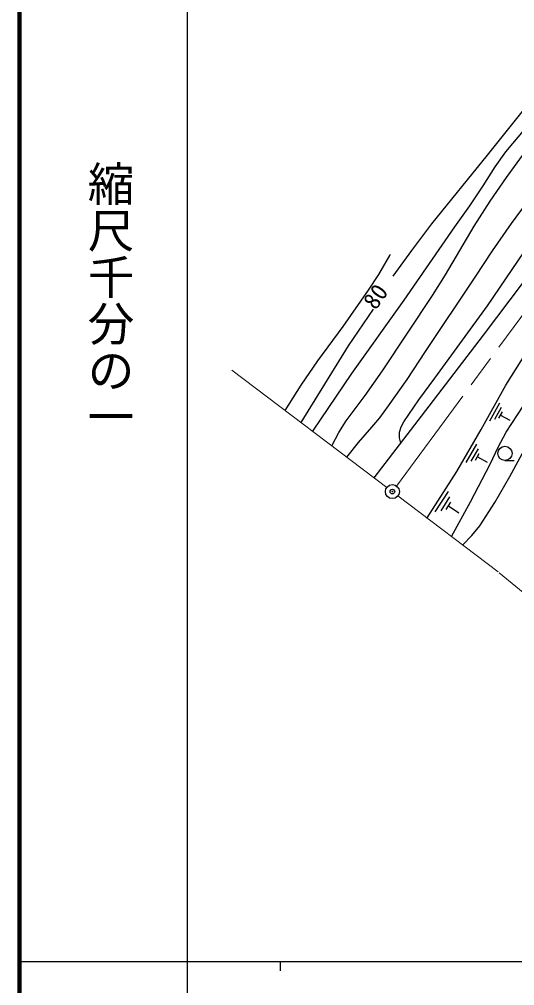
# Model space of a CAD drawing. Units: millimetres, scale not verified. Extents: x 40000 to 680000, y 20000 to 380000.
# Drawn here: x 40000 to 93162, y 202409 to 306166 of the extents above; entities that cross this region are included whole.
import ezdxf
from ezdxf.enums import TextEntityAlignment as Align

# ---------------------------------------------------------------- set-up
doc = ezdxf.new("R2010")
doc.units = ezdxf.units.MM
doc.header["$LTSCALE"] = 1000
doc.header["$PDMODE"] = 32
doc.header["$PDSIZE"] = 500
doc.linetypes.add('CHAIN', pattern=[18.5, 12, -1.5, 3.5, -1.5])
for name, color, linetype, lineweight in [('M-BGD', 7, 'Continuous', 25), ('M-BMK', 2, 'CHAIN', 13), ('M-BMK-HTXT', 7, 'Continuous', 13), ('M-BMK-LINE', 2, 'Continuous', 13), ('M-BMK-SRVR', 3, 'Continuous', 25), ('M-TTL', 2, 'Continuous', 140), ('M-TTL-BAND', 7, 'Continuous', 25)]:
    doc.layers.add(name, color=color, linetype=linetype, lineweight=lineweight)
doc.layers.add('M-OTRS', color=6, linetype='Continuous')
doc.styles.add('@ＭＳ ゴシック', font='')
doc.styles.add('ＭＳ ゴシック', font='')
doc.styles.get('@ＭＳ ゴシック').set_extended_font_data('@MS Gothic')
doc.styles.get('ＭＳ ゴシック').set_extended_font_data('MS Gothic')

msp = doc.modelspace()

# ---------------------------------------------------------------- linework, layer by layer
at = {"layer": 'M-BGD'}
for p, q in [((90238, 291592), (96309, 299172)), ((94244, 294396), (92181, 291949)), ((84288, 284209), (90238, 291592)), ((92181, 291949), (91023, 290312)), ((92272, 289196), (94272, 291943)), ((91023, 290312), (89730, 288288)), ((90545, 286647), (92272, 289196)), ((89730, 288288), (88325, 286153)), ((92831, 284240), (95560, 287976)), ((88825, 283947), (90545, 286647)), ((88325, 286153), (86699, 283872)), ((86699, 283872), (81255, 276002)), ((82110, 281344), (84288, 284209)), ((87276, 281329), (88825, 283947)), ((90249, 275408), (95608, 283343)), ((90795, 281325), (92831, 284240)), ((80133, 278576), (82110, 281344)), ((85755, 278742), (87276, 281329)), ((88930, 278481), (90795, 281325)), ((78573, 278771), (79768, 280815)), ((79768, 280815), (79839, 280942)), ((89834, 272254), (95599, 279935)), ((77474, 277082), (78573, 278771)), ((83609, 270502), (88930, 278481)), ((84338, 276521), (85755, 278742)), ((74755, 273197), (77474, 277082)), ((81255, 276002), (75645, 268122)), ((78968, 268410), (84338, 276521)), ((75312, 271099), (78004, 275056)), ((84589, 267638), (90249, 275408)), ((72035, 269485), (74755, 273197)), ((83978, 264624), (89834, 272254)), ((70252, 262869), (75312, 271099)), ((92197, 266883), (94902, 271127)), ((81624, 267496), (83609, 270502)), ((70247, 266877), (72035, 269485)), ((75645, 268122), (71460, 261954)), ((77113, 265769), (78968, 268410)), ((68527, 264177), (70247, 266877)), ((79636, 264674), (81624, 267496)), ((82883, 265317), (84589, 267638)), ((89557, 262113), (92197, 266883)), ((75069, 263047), (77113, 265769)), ((78080, 256937), (83978, 264624)), ((78687, 263386), (79636, 264674)), ((81279, 262957), (82883, 265317)), ((90508, 263052), (91573, 264978)), ((92265, 261838), (94682, 265559)), ((92643, 257062), (97125, 265393)), ((91711, 264499), (90986, 263190)), ((91465, 263327), (91848, 264021)), ((91657, 263674), (92658, 263120)), ((74283, 261799), (75069, 263047)), ((77821, 262372), (78687, 263386)), ((80992, 262414), (81279, 262957)), ((73529, 260386), (74283, 261799)), ((76389, 260728), (77821, 262372)), ((80806, 261240), (80817, 261832)), ((80817, 261832), (80992, 262414)), ((86969, 257625), (89557, 262113)), ((91384, 260226), (92265, 261838)), ((75150, 259157), (76389, 260728)), ((80939, 260652), (80806, 261240)), ((87945, 258573), (89094, 260566)), ((89229, 260063), (88448, 258708)), ((88950, 258843), (89364, 259561)), ((90530, 258416), (91384, 260226)), ((88423, 254368), (90530, 258416)), ((89157, 259202), (90194, 258604)), ((92125, 258804), (93125, 258805)), ((83764, 252629), (86969, 257625)), ((91021, 254302), (92643, 257062)), ((84647, 253275), (86051, 255464)), ((86177, 254889), (85222, 253400)), ((85797, 253526), (86302, 254314)), ((86376, 250650), (88423, 254368)), ((89417, 251774), (91021, 254302)), ((86050, 253920), (87188, 253190)), ((88566, 250736), (89417, 251774)), ((87586, 249733), (88566, 250736))]:
    msp.add_line(p, q, dxfattribs=at)
for centre, radius in [((92124, 259564), 760), ((80035, 255455), 31.3), ((80035, 255455), 25), ((80035, 255455), 18.8), ((80035, 255455), 12.5), ((80035, 255455), 6.3)]:
    msp.add_circle(centre, radius, dxfattribs=at)
at = {"layer": 'M-BMK'}
msp.add_line((80480, 256059), (100014, 282556), dxfattribs=at)
at = {"layer": 'M-BMK-HTXT'}
msp.add_line((91490, 246738), (96036, 242996), dxfattribs=at)
at = {"layer": 'M-BMK-LINE'}
for p, q in [((62813, 268507), (79437, 255908)), ((80633, 255002), (91396, 246846))]:
    msp.add_line(p, q, dxfattribs=at)
at = {"layer": 'M-BMK-SRVR'}
msp.add_circle((80035, 255455), 750, dxfattribs=at)
at = {"layer": 'M-OTRS'}
msp.add_point((80035, 255455), dxfattribs=at)
at = {"layer": 'M-TTL'}
msp.add_line((40000, 380000), (40000, 20000), dxfattribs=at)
at = {"layer": 'M-TTL-BAND'}
for p, q in [((58000, 370000), (58000, 20000)), ((40000, 205000), (579000, 205000)), ((68000, 205000), (68000, 204000))]:
    msp.add_line(p, q, dxfattribs=at)

# ---------------------------------------------------------------- texts
at = {"layer": 'M-BGD', "style": 'ＭＳ ゴシック'}
msp.add_text('80', height=1833, rotation=54.8, dxfattribs=at).set_placement((78696, 274545), align=Align.BOTTOM_LEFT)
at = {"layer": 'M-TTL-BAND', "style": '@ＭＳ ゴシック'}
msp.add_text('縮尺千分の一', height=3666, rotation=270, dxfattribs=at).set_placement((49777, 261030), align=Align.MIDDLE_RIGHT)

doc.saveas('drawing.dxf')
